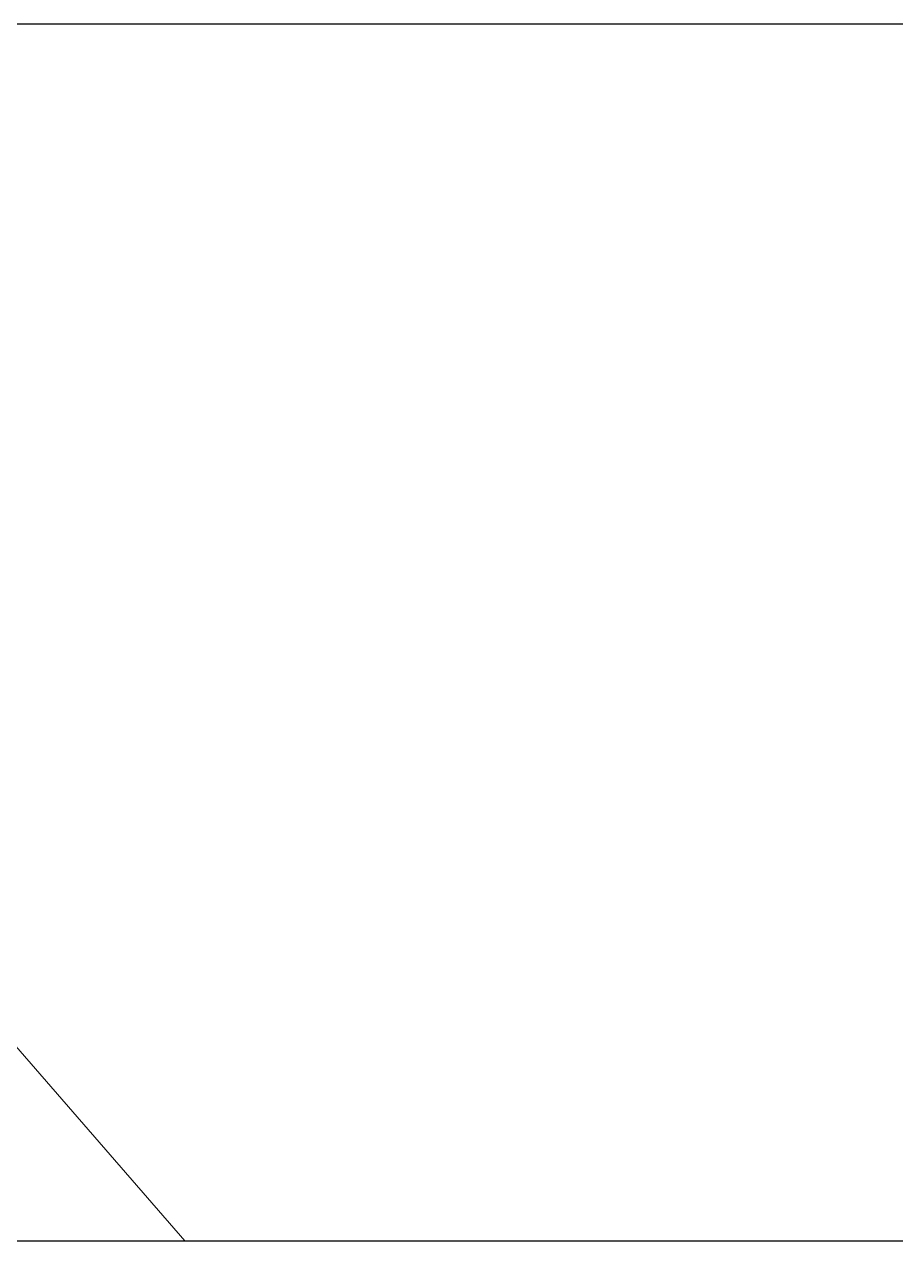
# Model space of a CAD drawing. Extents: x -82 to 113, y -82 to 93.
# Drawn here: x 29.0804 to 29.215, y 78.5941 to 78.782 of the extents above; entities that cross this region are included whole.
import ezdxf

# ---------------------------------------------------------------- set-up
doc = ezdxf.new("R2010")
doc.units = 0
doc.header["$MEASUREMENT"] = 0
doc.linetypes.add('SLD-Solid', pattern=[0])
doc.layers.get('0').update_dxf_attribs({"linetype": 'CONTINUOUS'})
for name, color, linetype in [('Ballons', 7, 'CONTINUOUS'), ('INERTIA', 7, 'CONTINUOUS'), ('TEXT', 7, 'CONTINUOUS'), ('VENT', 5, 'CONTINUOUS')]:
    doc.layers.add(name, color=color, linetype=linetype)

# ---------------------------------------------------------------- blocks, each defined once
blk = doc.blocks.new('dghdg')
at = {"layer": 'TEXT'}
blk.add_line((515.64568, 44.15136), (514.45742, 44.08908), dxfattribs=at)
blk = doc.blocks.new('NO 8 2 IN')
at = {"color": 7, "linetype": 'SLD-Solid', "lineweight": 15}
for p, q in [((0, 0.156), (0, -0.156)), ((0, -0.156), (0.1, -0.06907))]:
    blk.add_line(p, q, dxfattribs=at)
blk = doc.blocks.new('3203-1_Sash_Component')
for p, q in [((1.31899, 3.06398), (0.3, 3.06398)), ((0.072, 2.87599), (1.219, 2.87599))]:
    blk.add_line(p, q)
blk = doc.blocks.new('3203_Sash_Assembly')
blk.add_blockref('3203-1_Sash_Component', (0, 0))

msp = doc.modelspace()

# ---------------------------------------------------------------- block references
at = {"layer": 'Ballons', "rotation": 90.00000000000001}
msp.add_blockref('NO 8 2 IN', (28.9492, 78.59405), dxfattribs=at)
at = {"layer": 'INERTIA', "color": 7, "xscale": -1, "rotation": 2.999999999999989}
msp.add_blockref('dghdg', (545.64211, 61.49001), dxfattribs=at)
at = {"layer": 'VENT', "rotation": 180}
msp.add_blockref('3203_Sash_Assembly', (29.72365, 81.65803), dxfattribs=at)

doc.saveas('drawing.dxf')
